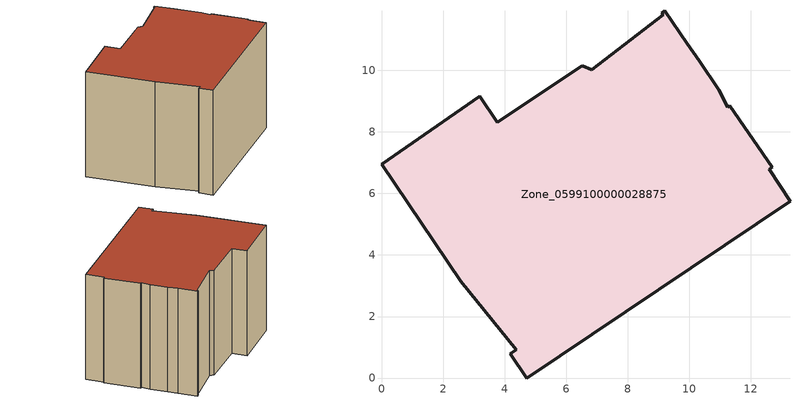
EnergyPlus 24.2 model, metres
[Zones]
Zone_0599100000028875
 floor ground (C_G): 10.32,10.31 10.96,9.38 11.25,8.79 11.32,8.85 12.7,6.86 12.61,6.79 13.28,5.74 4.72,0 4.19,0.78 4.38,0.92 2.58,3.15 0,6.95 3.2,9.16 3.76,8.31 6.52,10.15 6.83,10.01 9.16,11.81 9.11,11.87 9.2,11.93 9.94,10.86 z0
 wall outside (C_F): 9.2,11.93 9.11,11.87 9.16,11.81 6.83,10.01 6.52,10.15 3.76,8.31 3.2,9.16 0,6.95 2.58,3.15 4.38,0.92 4.19,0.78 4.72,0 13.28,5.74 12.61,6.79 12.7,6.86 11.32,8.85 11.25,8.79 10.96,9.38 10.32,10.31 9.94,10.86 9.2,11.93 z0:7.25
 roof outside (C_R): 10.96,9.38 10.32,10.31 9.94,10.86 9.2,11.93 9.11,11.87 9.16,11.81 6.83,10.01 6.52,10.15 3.76,8.31 3.2,9.16 0,6.95 2.58,3.15 4.38,0.92 4.19,0.78 4.72,0 13.28,5.74 12.61,6.79 12.7,6.86 11.32,8.85 11.25,8.79 z7.25
[BUILDING]
Pand.0599100000028875: North Axis=0; Terrain=City; Loads Convergence Tolerance Value=0.04; Temperature Convergence Tolerance Value=0.4; Solar Distribution=FullExterior; Maximum Number of Warmup Days=25; Minimum Number of Warmup Days=1
[Site:Location]
Rotterdam.The.Hague.AP_ZH_NLD Design_Conditions: Latitude=51.96; Longitude=4.45; Time Zone=1; Elevation=-4.5
[SITE:GROUNDTEMPERATURE:BUILDINGSURFACE]
18, 18, 18, 18, 18, 18, 18, 18, 18, 18, 18, 18
[MATERIAL] Thermal Absorptance=0.9; Solar Absorptance=0.7; Visible Absorptance=0.7
Name | Roughness | Thickness | Conductivity | Density | Specific Heat
G.D.1965 | MediumSmooth | 0.15 | 1 | 540 | 1210
F.D.1965 | Rough | 0.3 | 0.857143 | 1920 | 840
R.D.1965 | MediumRough | 0.2 | 0.08 | 1500 | 1000
[CONSTRUCTION]
C_G: G.D.1965
C_F: F.D.1965
C_R: R.D.1965
[ZONE]
Zone_0599100000028875: Type=1; Multiplier=1; Ceiling Height=Autocalculate; Volume=Autocalculate; Floor Area=autocalculate; Part of Total Floor Area=Yes
[ZONEINFILTRATION:DESIGNFLOWRATE]
Infil_Zone_0599100000028875: Zone or ZoneList or Space or SpaceList=Zone_0599100000028875; Schedule=AlwaysOn; Design Flow Rate Calculation Method=Flow/Area; Flow Rate per Floor Area=0.0042; Constant Term Coefficient=1; Temperature Term Coefficient=0; Velocity Term Coefficient=0; Velocity Squared Term Coefficient=0
[HVACTEMPLATE:ZONE:IDEALLOADSAIRSYSTEM]
Zone_0599100000028875: Maximum Heating Supply Air Temperature=50; Minimum Cooling Supply Air Temperature=13; Maximum Heating Supply Air Humidity Ratio=0.0156; Minimum Cooling Supply Air Humidity Ratio=0.0077; Heating Limit=NoLimit; Cooling Limit=NoLimit; Dehumidification Control Type=ConstantSensibleHeatRatio; Cooling Sensible Heat Ratio=0.7; Dehumidification Setpoint=60; Humidification Control Type=None; Humidification Setpoint=30; Outdoor Air Method=None; Outdoor Air Flow Rate per Person=0.00944; Outdoor Air Flow Rate per Zone Floor Area=0; Outdoor Air Flow Rate per Zone=0; Demand Controlled Ventilation Type=None; Outdoor Air Economizer Type=NoEconomizer; Heat Recovery Type=None; Sensible Heat Recovery Effectiveness=0.7; Latent Heat Recovery Effectiveness=0.65
[ZONECONTROL:THERMOSTAT]
ThermostatControl_Zone_0599100000028875: Zone or ZoneList=Zone_0599100000028875; Control Type Schedule=DualSetpointControlType; Control 1=Thermostat_Zone_0599100000028875; Temperature Difference Between Cutout And Setpoint=0
[THERMOSTATSETPOINT:DUALSETPOINT]
Thermostat_Zone_0599100000028875: Heating Setpoint Temperature Schedule=HeatingSetpoint_Zone_0599100000028875; Cooling Setpoint Temperature Schedule=CoolingSetpoint_Zone_0599100000028875
[SCHEDULE:COMPACT]
HeatingSetpoint_Zone_0599100000028875: Through: 12/31, For: AllDays, Until: 24:00, 21
CoolingSetpoint_Zone_0599100000028875: Through: 12/31, For: AllDays, Until: 24:00, 24
DualSetpointControlType: Through: 12/31, For: AllDays, Until: 24:00, 4
AlwaysOn: Through: 12/31, For: AllDays, Until: 24:00, 1
